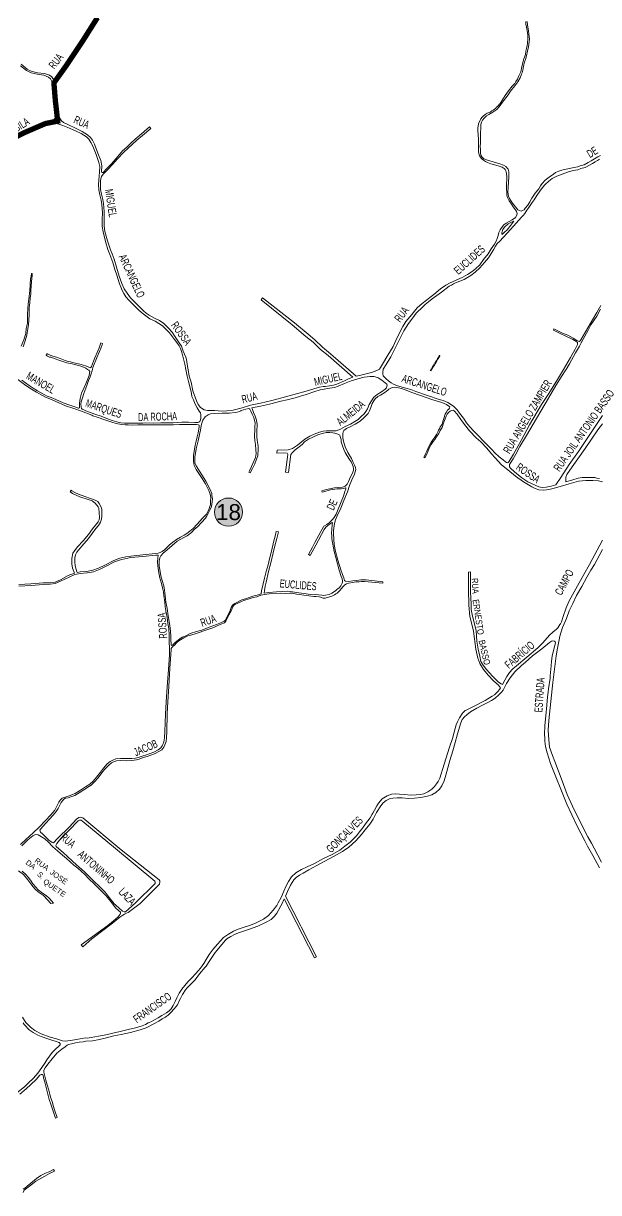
# Model space of a CAD drawing. Header units: millimetres. Extents: x 617885 to 663705, y 7172943 to 7234736.
# Drawn here: x 648715 to 649792, y 7192657 to 7194849 of the extents above; entities that cross this region are included whole.
import ezdxf
from ezdxf.enums import TextEntityAlignment as Align

# ---------------------------------------------------------------- set-up
doc = ezdxf.new("R2010")
doc.units = ezdxf.units.MM
doc.layers.add('BAIRROS', color=12, linetype='Continuous')
doc.layers.add('Equipamentos Públicos', color=171, linetype='Continuous')
doc.layers.add('TOP_VIAS 10.000', color=7, linetype='Continuous', lineweight=9)
doc.layers.add('VIAS', color=7, linetype='Continuous', lineweight=5)
doc.styles.add('1_5mm', font='romans.shx', dxfattribs={"height": 0.75})
doc.styles.add('LDUP', font='LDUP.SHX')
doc.styles.get("Standard").update_dxf_attribs({"font": 'arial.ttf'})

msp = doc.modelspace()

# ---------------------------------------------------------------- hatches: boundary and pattern name
at = {"layer": 'Equipamentos Públicos', "true_color": 0xffff99}
h = msp.add_hatch(color=51, dxfattribs=at)
edge = h.paths.add_edge_path()
edge.add_arc((649099, 7193932.4), 26.4, 0, 360)

# ---------------------------------------------------------------- linework, layer by layer
at = {"layer": 'BAIRROS', "lineweight": 40, "ltscale": 0.3, "const_width": 10}
msp.add_lwpolyline([(648853.3, 7194859.2), (648825.6, 7194815.2), (648794.8, 7194769.1), (648775.4, 7194742), (648771.9, 7194736.7), (648774.5, 7194704.3), (648778.9, 7194665.4), (648756, 7194660.8), (648715.3, 7194643.2), (648663.4, 7194616)], dxfattribs=at)
at = {"layer": 'Equipamentos Públicos', "color": 7, "lineweight": 5, "true_color": 0xffffff}
msp.add_circle((649099, 7193932.4), 26.4, dxfattribs=at)
at = {"layer": 'VIAS', "color": 253}
for points in [[(648854.7, 7194865.2), (648834.6, 7194833.6), (648828.8, 7194823.9), (648824, 7194816.7), (648811.7, 7194798.5), (648802.9, 7194784.6), (648793.3, 7194770.1), (648781.9, 7194754.2), (648775.5, 7194744.5), (648773.3, 7194742.5), (648770.8, 7194743.5), (648770, 7194745.4), (648767.8, 7194748.3), (648763.8, 7194751.7), (648754.4, 7194754.3), (648741, 7194755.9), (648731.2, 7194758.2), (648726, 7194760.1), (648721.8, 7194763), (648717.9, 7194766), (648710.7, 7194772)], [(649257.5, 7194250.8), (649271.5, 7194237.5), (649285.5, 7194225.9), (649332.2, 7194185.3), (649325.2, 7194182.7), (649316.3, 7194178.4), (649301.8, 7194172.3), (649295.5, 7194170.2), (649288.2, 7194168.9), (649279.9, 7194167.8), (649276.6, 7194167.8), (649269.6, 7194166.7), (649258.9, 7194163.4), (649244.8, 7194158.9), (649226.7, 7194154.2), (649198.7, 7194146.8), (649180.3, 7194141.9), (649158.7, 7194136.4), (649140.1, 7194132.6), (649124.3, 7194128.1), (649108, 7194123.7), (649095.6, 7194122.2), (649085.1, 7194121.8), (649079.5, 7194122.5), (649073, 7194123), (649067.1, 7194122.8), (649059.6, 7194122.7), (649053.4, 7194124.4), (649046.6, 7194128.3), (649042.3, 7194133.8), (649039.1, 7194140.9), (649032.1, 7194159.8), (649028.9, 7194175.7), (649025.5, 7194187.1), (649023.3, 7194200), (649023, 7194201.8), (649021, 7194214.2), (649020, 7194218.4), (649018.8, 7194222.8), (649016.3, 7194228.7), (649013.9, 7194234.1), (649010.7, 7194243.3), (649005.5, 7194251.7), (648999.3, 7194260.8), (648993.3, 7194269.7), (648986.6, 7194276.9), (648977.7, 7194285.7), (648969.8, 7194291.4), (648960.4, 7194295.9), (648950.5, 7194301.5), (648944.8, 7194305), (648940.4, 7194308.9), (648923.1, 7194326.5), (648915.5, 7194334.2), (648909.2, 7194342.5), (648903.7, 7194351), (648899.2, 7194361.1), (648894.2, 7194374.6), (648889.3, 7194391.5), (648884.5, 7194406.5), (648881, 7194416.3), (648878, 7194424.1), (648877.2, 7194425.9), (648872.1, 7194441.1), (648867.4, 7194458.7), (648866.1, 7194469.1), (648866.2, 7194482.2), (648866, 7194495.8), (648864.9, 7194510.7), (648863.3, 7194518.5), (648860.9, 7194528.4), (648858.9, 7194537), (648859, 7194547.6), (648859.4, 7194554.6), (648861, 7194561.4), (648863.9, 7194565.6), (648873, 7194574.9), (648881.8, 7194584.1), (648891.2, 7194594.4), (648902.9, 7194607.3), (648911.1, 7194614.8), (648918.3, 7194621.6), (648927.5, 7194629.4), (648937.9, 7194638.3), (648953.5, 7194651.4), (648951.1, 7194654.6), (648935.9, 7194641.2), (648923.9, 7194631.5), (648915.8, 7194624), (648908.4, 7194616.7), (648900.2, 7194609.4), (648888.1, 7194594.4), (648879.8, 7194585.3), (648871.1, 7194576.5), (648864.1, 7194568.8), (648861.8, 7194569.2), (648861.3, 7194571.1), (648861.6, 7194581.6), (648859.7, 7194591.3), (648854.2, 7194605.4), (648848, 7194622.1), (648843.9, 7194629.6), (648840.4, 7194634.6), (648834.6, 7194639.9), (648824.7, 7194646.1), (648812.5, 7194652.3), (648799.1, 7194658.4), (648789.7, 7194662.7), (648785.8, 7194665.8), (648782.2, 7194671.8), (648780.1, 7194677.4), (648778.4, 7194686.7), (648776.7, 7194705.2), (648775, 7194718.4), (648774.2, 7194725.8), (648773.9, 7194729.5), (648774.2, 7194733.4), (648776.8, 7194740.8), (648784.4, 7194752.2), (648796, 7194767.7), (648805.9, 7194782.4), (648814.7, 7194796.1), (648827.3, 7194814), (648832.8, 7194823.2), (648837.4, 7194830.9), (648857.7, 7194863)], [(649656.2, 7194852), (649656.4, 7194847.3), (649657.6, 7194841.7), (649659, 7194831.7), (649659.9, 7194825.6), (649659.7, 7194821.1), (649659.9, 7194817.6), (649659.4, 7194813.8), (649659.2, 7194810.7), (649658.8, 7194806.8), (649657.2, 7194801.3), (649656.2, 7194796.5), (649655.4, 7194790.5), (649652.4, 7194782), (649648.5, 7194767.7), (649646.6, 7194757.8), (649643.1, 7194750), (649640.4, 7194744.1), (649637.2, 7194739.4), (649635.3, 7194735.9), (649630.8, 7194731), (649623.9, 7194722.3), (649617.6, 7194713.2), (649611.2, 7194703.6), (649609.3, 7194700.3), (649607.5, 7194697.9), (649603.5, 7194693.5), (649601.4, 7194691.4), (649599.3, 7194689.1), (649597.7, 7194687.5), (649594.9, 7194686), (649592.6, 7194684.4), (649589.4, 7194682.4), (649583.6, 7194680.1), (649579.9, 7194677.7), (649576.3, 7194674.7), (649574.6, 7194672.7), (649571.9, 7194669.7), (649567.5, 7194660.5), (649566.6, 7194655.8), (649566, 7194652.5), (649566.3, 7194645.8), (649566.5, 7194641.2), (649566.7, 7194639.1), (649566.8, 7194636.7), (649567.2, 7194634.4), (649567.4, 7194630.7), (649567.3, 7194615.6), (649567.6, 7194607), (649569.5, 7194600.4), (649570.9, 7194597.9), (649572.2, 7194595.9), (649574.2, 7194594.3), (649577.1, 7194591.9), (649580.4, 7194589.6), (649584.4, 7194587.6), (649590.5, 7194585.3), (649597.1, 7194583.6), (649604.2, 7194581.5), (649612, 7194579), (649615.3, 7194576.7), (649617.5, 7194574.6), (649618.7, 7194572.3), (649619.5, 7194569.9), (649620, 7194567.5), (649620.5, 7194559.4), (649619.8, 7194544.8), (649619.6, 7194538.1), (649620.2, 7194530.6), (649620.8, 7194526.3), (649621.6, 7194522), (649624.8, 7194516.2), (649629.1, 7194509.9), (649632.5, 7194504.5), (649636.7, 7194498.9), (649638.7, 7194495.8), (649639.7, 7194492.3), (649639.5, 7194488.9), (649637, 7194484.9), (649630.2, 7194480.5), (649619.1, 7194474.2), (649614.9, 7194470.6), (649610.7, 7194465.1), (649608.3, 7194461.5), (649605.8, 7194456.5), (649604.5, 7194450.9), (649602.5, 7194445.5), (649600.5, 7194440.5), (649597.2, 7194434.7), (649591.4, 7194425.7), (649585.4, 7194416.7), (649577, 7194405.7), (649569.8, 7194396.2)], [(649658.9, 7194852.2), (649659.2, 7194846), (649659.9, 7194841.5), (649661.1, 7194834.3), (649661.8, 7194828.3), (649662.3, 7194824.5), (649662.7, 7194818.9), (649662.3, 7194813.7), (649661.2, 7194804.7), (649659.4, 7194796.2), (649657.4, 7194787.9), (649655.4, 7194780.8), (649653.7, 7194775.6), (649652.4, 7194770.7), (649651.8, 7194767.7), (649650.7, 7194760.9), (649649.5, 7194756.1), (649648.3, 7194753.1), (649645.3, 7194746.6), (649641, 7194738.8), (649635.3, 7194731.5), (649627.5, 7194721.4), (649622.8, 7194714.5), (649612.7, 7194700.8), (649606.3, 7194692.4), (649601.8, 7194686.9), (649594, 7194682.2), (649586.9, 7194677.5), (649582.7, 7194675.4), (649577.9, 7194671), (649574.8, 7194667.2), (649573, 7194663.1), (649571.9, 7194659), (649571.7, 7194655), (649571.5, 7194651.3), (649571, 7194644.3), (649571.2, 7194640.4), (649571.3, 7194631.8), (649571.2, 7194624), (649570.8, 7194618.3), (649570.9, 7194611.4), (649571.1, 7194606), (649572, 7194601.4), (649573.7, 7194598.1), (649577.3, 7194594.9), (649582.6, 7194592.8), (649607.3, 7194585), (649614.1, 7194583), (649618.7, 7194580.5), (649623.3, 7194575.4), (649624.3, 7194570.1), (649624.3, 7194565.7), (649624.2, 7194559.7), (649623.9, 7194551.4), (649623.2, 7194540.7), (649622.6, 7194533), (649623.2, 7194528.6), (649623.9, 7194524.8), (649625.7, 7194520.1), (649628.6, 7194515.5), (649633.2, 7194508.8), (649637.1, 7194504), (649641.2, 7194499.2), (649644.1, 7194497.5), (649647.2, 7194496.8), (649649.9, 7194497.6), (649652.7, 7194498.8), (649655, 7194501.9), (649659.9, 7194508), (649663.5, 7194513.9), (649667.6, 7194520.7), (649673.6, 7194530.1), (649680.6, 7194538.7), (649683.5, 7194544), (649686.5, 7194548.7), (649692.3, 7194554.9), (649700.1, 7194560.5), (649707.7, 7194565.8), (649711.6, 7194568.8), (649718.1, 7194571.3), (649723.8, 7194573.4), (649731.5, 7194575.4), (649737.9, 7194576.4), (649745.8, 7194578.3), (649753.7, 7194579.7), (649757.8, 7194581.4), (649765.1, 7194583.5), (649773, 7194587.6), (649778.4, 7194590.7), (649784.6, 7194594.5), (649791.2, 7194598.2), (649796.2, 7194601.1)], [(648709.2, 7194769.1), (648720.6, 7194760.1), (648729.5, 7194756), (648740.6, 7194753.2), (648753.2, 7194751.4), (648761.9, 7194747.8), (648765.6, 7194744.4), (648767.9, 7194739.7), (648770.7, 7194730.4), (648771.5, 7194718.4), (648772.8, 7194704.9), (648774.5, 7194686.4), (648776.1, 7194675.2), (648774.2, 7194670.7), (648771.1, 7194667.5), (648764.6, 7194665), (648739, 7194657.5), (648721.8, 7194649.5), (648712.1, 7194644.7)], [(648714.1, 7194641), (648723.5, 7194645.4), (648741.5, 7194653.1), (648766.6, 7194660.4), (648772.5, 7194661.2), (648776.6, 7194660.8), (648783, 7194658.9), (648788.3, 7194657), (648797.9, 7194653.2), (648812.3, 7194647.4), (648822.8, 7194642.2), (648832.7, 7194635.9), (648837.4, 7194631.3), (648841.1, 7194625.1), (648844.6, 7194618.6), (648850.8, 7194602.9), (648856.3, 7194588), (648857.7, 7194580.1), (648857.4, 7194569.6), (648856.3, 7194554.4), (648855.6, 7194546.8), (648856.2, 7194536.7), (648858, 7194527.2), (648860.2, 7194517.3), (648861.5, 7194509.2), (648862.7, 7194493.6), (648862.6, 7194481.1), (648862.5, 7194467.6), (648864.2, 7194457.7), (648868.4, 7194439.8), (648872.8, 7194424.7), (648876.7, 7194415), (648882.3, 7194400.4), (648886, 7194387.4), (648890, 7194376.5), (648895, 7194360.6), (648897.8, 7194353.1), (648899.4, 7194348.9), (648902.9, 7194342.2), (648906.8, 7194336.2), (648912.2, 7194329.7), (648924.5, 7194317.4), (648931.9, 7194310.6), (648939.4, 7194304), (648951.8, 7194295), (648961.6, 7194290.3), (648968.4, 7194286.1), (648975.1, 7194281.3), (648980.9, 7194276.2), (648984.3, 7194272.6), (648988.4, 7194268.5), (648992.5, 7194263.2), (648998, 7194256), (649002.5, 7194250.4), (649006.3, 7194244.2), (649008.8, 7194239), (649010.7, 7194233.5), (649012.9, 7194227.1), (649014.5, 7194219.7), (649017.3, 7194209.8), (649018.8, 7194200), (649018.8, 7194199.7), (649021.4, 7194187.4), (649023.8, 7194177.2), (649027.5, 7194162.7), (649029.6, 7194154.7), (649030.3, 7194149.4), (649033.4, 7194142.6), (649036.1, 7194136.1), (649040, 7194127.8), (649044.1, 7194121.7), (649046.4, 7194118.5), (649047.3, 7194114.8), (649047.3, 7194111.7), (649046.9, 7194107.6), (649046, 7194103.5), (649045, 7194102.2), (649043.6, 7194101.1), (649041.5, 7194100.5), (649036.2, 7194100.5), (649023.9, 7194100.7), (649011.8, 7194100.8), (648995.2, 7194099.9), (648985.7, 7194099.6), (648972, 7194099.5), (648958.8, 7194099.2), (648943.6, 7194099.5), (648938.2, 7194099.3), (648927.3, 7194099.2), (648919.7, 7194098.8), (648910.7, 7194098.8), (648904.4, 7194098.8), (648897.3, 7194100), (648889.9, 7194101.9), (648880.9, 7194104.4), (648874.3, 7194106.5), (648860.2, 7194112), (648850.4, 7194115.2), (648834.8, 7194121.1), (648824.9, 7194125.3), (648823.4, 7194126.4), (648823.1, 7194128.9), (648822.5, 7194135.2), (648822.9, 7194139.3), (648825.2, 7194146.8), (648828.1, 7194154.5), (648833.4, 7194169.4), (648836.9, 7194178.9), (648839.6, 7194185.7), (648841.1, 7194190), (648844, 7194200), (648845.1, 7194203.7), (648853.1, 7194223.2), (648857.1, 7194233.7), (648860.4, 7194240.8), (648862.4, 7194245.9), (648863.1, 7194248.3), (648860.1, 7194249.4), (648856.4, 7194240.4), (648852.7, 7194231.6), (648848.7, 7194221.6), (648846.3, 7194215.5), (648842.6, 7194205.6), (648840.8, 7194203.3), (648839.7, 7194203), (648837.6, 7194204), (648834.8, 7194205.2), (648831.3, 7194206.5), (648826.5, 7194207.8), (648823.1, 7194208.9), (648820.2, 7194209.9), (648812.2, 7194211.5), (648806.6, 7194213), (648802.7, 7194214.2), (648797, 7194215.6), (648792.9, 7194216.8), (648783.3, 7194220.2), (648776.7, 7194222.8), (648770, 7194224.8), (648764.9, 7194226.7), (648760.2, 7194228.6), (648758.7, 7194229.7), (648757.4, 7194226.3), (648758.3, 7194225.8), (648759.7, 7194224.9), (648763.8, 7194223.1), (648765.8, 7194222.7), (648774.1, 7194219.7), (648781.2, 7194216.9), (648796.1, 7194212.5), (648806.1, 7194210.1), (648818, 7194207.4), (648822.5, 7194206.1), (648827.4, 7194204), (648831.5, 7194201.9), (648835.1, 7194200), (648835.1, 7194200), (648837.6, 7194198.3), (648838.9, 7194195.8), (648838.4, 7194193), (648837.7, 7194188.7), (648833.1, 7194175.7), (648828.4, 7194165.8), (648823.7, 7194155.2), (648821, 7194145.1), (648819.8, 7194136.4), (648819.8, 7194132.8), (648820.1, 7194129.6), (648819.6, 7194128), (648818.8, 7194127.4), (648817.3, 7194127.5), (648812.9, 7194128.9), (648801.8, 7194132.7), (648789.4, 7194137.5), (648775.2, 7194143.2), (648766.5, 7194147), (648759.3, 7194149.9), (648752.3, 7194153.6), (648741.3, 7194159.6), (648732.9, 7194164.7), (648725.5, 7194169.9), (648718.4, 7194174.8), (648711.8, 7194179.4)], [(649794.1, 7194593.8), (649790.5, 7194591.8), (649786, 7194589.1), (649781.2, 7194585.7), (649775.3, 7194582.9), (649767.1, 7194578.5), (649759.4, 7194576.5), (649753.4, 7194574.2), (649744.8, 7194572.8), (649734.4, 7194569.7), (649724.3, 7194566), (649714.5, 7194562.3), (649705.5, 7194557.7), (649699.5, 7194552.5), (649692.3, 7194546.6), (649687.5, 7194540.7), (649682.3, 7194533.8), (649676.6, 7194525.9), (649671.8, 7194518), (649668.1, 7194513), (649662, 7194503.3), (649658.2, 7194498.6), (649654.2, 7194492.2), (649651.1, 7194488.3), (649648.2, 7194485.5), (649637.8, 7194474.3), (649621.9, 7194456.2), (649613.9, 7194446.9), (649607.1, 7194440.2), (649602.7, 7194435.9), (649599.5, 7194431.2), (649595.9, 7194425.5), (649592.6, 7194419.2), (649585.9, 7194409.3), (649578.8, 7194400.1), (649569.7, 7194390.2), (649561.1, 7194382), (649552.8, 7194375.7), (649540.3, 7194368.7), (649524.6, 7194362.3), (649520.5, 7194360.1), (649516.7, 7194358), (649512.6, 7194355.8), (649497.9, 7194344.7), (649480.8, 7194332), (649473.7, 7194326.8), (649467.5, 7194321.3), (649462.9, 7194317.4), (649450.6, 7194305.2), (649444.1, 7194296.8), (649436.2, 7194286.2), (649427.5, 7194272), (649418.5, 7194254.9), (649412.4, 7194242.1), (649408.3, 7194233.7), (649402.9, 7194223.7), (649394.2, 7194209.3), (649389, 7194200.3), (649389, 7194200), (649388.1, 7194195.5), (649387.9, 7194191.3), (649388.9, 7194187.7), (649394.5, 7194182.5), (649399.1, 7194178.6), (649403.8, 7194174.7), (649408.4, 7194172.1), (649415.6, 7194169.3), (649431.4, 7194164.8), (649440.9, 7194162), (649450.3, 7194158.7), (649493.8, 7194143.7), (649501.4, 7194141.3), (649509.9, 7194138), (649514.8, 7194134.7), (649520.9, 7194130.1), (649527.3, 7194123.9), (649532, 7194118), (649539.4, 7194108.3), (649544.8, 7194099.6), (649551.1, 7194092.3), (649558.4, 7194084.3), (649568, 7194074.5), (649576.9, 7194065.5), (649584.8, 7194057.1), (649592.2, 7194049.6), (649598, 7194043.4), (649606, 7194036.2), (649613.6, 7194030.4), (649618.1, 7194026.8), (649620.1, 7194025.3), (649621.4, 7194024.9), (649623, 7194025.3), (649624.2, 7194026.8), (649633.3, 7194041), (649647.4, 7194066.7), (649663.2, 7194095.8), (649685.7, 7194133.8), (649699, 7194154.8), (649715.5, 7194180.7), (649724.9, 7194196.7), (649726.8, 7194200), (649739.8, 7194222.3), (649748.7, 7194237.8), (649752.9, 7194246.5), (649753.2, 7194248.3), (649752.8, 7194250.2), (649751.6, 7194251.6), (649744.3, 7194256), (649730, 7194263.1), (649721.4, 7194266.7), (649715.3, 7194269.6), (649707.7, 7194273.5), (649708.5, 7194275.8), (649715.9, 7194272.1), (649725, 7194268), (649734.7, 7194263.8), (649744.5, 7194258.5), (649751.8, 7194254.1), (649754.9, 7194252.7), (649756.2, 7194252.5), (649757.7, 7194253.4), (649759.1, 7194255.4), (649781.2, 7194292.8), (649789.1, 7194306.4), (649796.7, 7194319.8)], [(648714, 7194242.1), (648718.2, 7194253.3), (648721.3, 7194264), (648721.8, 7194268.2), (648723, 7194276.1), (648724.3, 7194284), (648724.8, 7194292.2), (648725.3, 7194302.6), (648725.6, 7194316.2), (648726.9, 7194324.8), (648727.5, 7194333.4), (648728.5, 7194341.8), (648728.9, 7194347.9), (648729.4, 7194355.9), (648730, 7194364.1), (648730.6, 7194370.9), (648730.9, 7194374.8), (648731.4, 7194379.5), (648729.8, 7194379.7), (648729.1, 7194374.4), (648728.3, 7194369.1), (648727.8, 7194366.9), (648727.7, 7194361.7), (648727.7, 7194358.2), (648726.9, 7194347.6), (648725, 7194331.7), (648723.9, 7194322.8), (648722.8, 7194313.8), (648722.6, 7194302.9), (648722.2, 7194296.6), (648722.1, 7194289.1), (648722.2, 7194286.6), (648720.2, 7194276.7), (648719.4, 7194267.4), (648715.4, 7194255.5), (648710.6, 7194243.4)], [(649569.8, 7194396.2), (649562.1, 7194388.7), (649555.6, 7194383.2), (649546.9, 7194377.8), (649538.2, 7194372.8), (649524.2, 7194366.8), (649514.6, 7194362.4), (649506.1, 7194357.6), (649496.4, 7194350.7), (649483.6, 7194340.4), (649476, 7194334.5), (649469.7, 7194329.6), (649461.6, 7194323.5), (649452.4, 7194315), (649442.4, 7194303.1), (649431.4, 7194289.5), (649425.9, 7194280.1), (649415.2, 7194259.6), (649407.5, 7194243), (649397.8, 7194226.8), (649387.3, 7194209.4), (649383.6, 7194203.3), (649381.7, 7194200.5), (649380.9, 7194200), (649376.8, 7194197.6), (649367.2, 7194193.8), (649359.7, 7194192.1), (649347.2, 7194189.3), (649338.4, 7194187.1), (649290.4, 7194228.9), (649275.2, 7194241.8), (649260.8, 7194255.5), (649248.2, 7194265.7), (649222.9, 7194287.3), (649162.8, 7194334.3), (649159.9, 7194330.4), (649218.5, 7194283.4), (649244.2, 7194261.6), (649257.5, 7194250.8), (649271.5, 7194237.5)], [(649796, 7194312.5), (649788.9, 7194299.9), (649783.4, 7194291.5), (649778, 7194283.2), (649772.7, 7194273.4), (649760.2, 7194251.2), (649757.2, 7194244.8), (649756.6, 7194243.4), (649749.2, 7194230.7), (649737.9, 7194210.6), (649731.4, 7194200), (649729.5, 7194196.9), (649724.4, 7194188.6), (649712.5, 7194169.5), (649698.7, 7194146), (649684.3, 7194121.5), (649669.8, 7194097.2), (649657.3, 7194076.2), (649645.1, 7194055.2), (649637.1, 7194040.7), (649632.2, 7194032.1), (649625.6, 7194021.8), (649625.3, 7194019.5), (649625.8, 7194017.1), (649627.2, 7194014.8), (649634.7, 7194007.8), (649648.9, 7193996.7), (649659.7, 7193989.4), (649673.3, 7193982.8), (649680.7, 7193980), (649686.9, 7193978.7), (649693.9, 7193978.9), (649703.4, 7193981.2), (649712.1, 7193983.7), (649721.7, 7193997.1), (649737.5, 7194021.4), (649754.8, 7194046), (649778.3, 7194081.9), (649800, 7194113.6)], [(649759.9, 7194250.6), (649760.2, 7194251.2)], [(648704, 7194180.9), (648716.9, 7194171.5), (648726.8, 7194165), (648739.1, 7194157), (648756, 7194148), (648767.1, 7194143.2), (648774.5, 7194140.3), (648793.8, 7194131.8), (648809.3, 7194126.8), (648823.4, 7194121.9), (648843.1, 7194113.9), (648844.9, 7194113.1), (648853.2, 7194110.2), (648856.4, 7194109.2), (648865.5, 7194105.9), (648880.7, 7194101), (648888.6, 7194098.5), (648898.8, 7194096.3), (648905.2, 7194095.7), (648911.2, 7194095.7), (648919.7, 7194095.4), (648929.4, 7194095.9), (648936, 7194096), (648949.3, 7194096.1), (648973.3, 7194095.8), (648986.6, 7194095.8), (648996.2, 7194096), (649007.1, 7194096.3), (649024, 7194096.8), (649031.7, 7194096.7), (649038.9, 7194096.3), (649043.1, 7194095.9), (649044.1, 7194095.3), (649044.3, 7194094.7), (649044.1, 7194093.5), (649043.5, 7194087.6), (649042.1, 7194081.1), (649040.6, 7194073.6), (649038.3, 7194065.6), (649036.8, 7194057.7), (649035.5, 7194049.7), (649033.3, 7194038.8), (649033.2, 7194033.2), (649033.2, 7194027.5), (649034.7, 7194019.5), (649038.3, 7194012.5), (649049.4, 7193995.1), (649055.9, 7193985.5), (649062.2, 7193973.1), (649064.8, 7193965.9), (649065.6, 7193960), (649065.5, 7193952.9), (649065, 7193946.9), (649063.6, 7193940.8), (649061.7, 7193935.6), (649057.8, 7193928.8), (649054.9, 7193925.2), (649051.7, 7193922), (649049.8, 7193920.2), (649045.4, 7193915.2), (649040.1, 7193909.7), (649032.5, 7193901.9), (649026.5, 7193896.9), (649020.9, 7193892.3), (649016.2, 7193889.4), (649009.2, 7193885.3), (649001.8, 7193881.2), (648994.6, 7193875.8), (648988.1, 7193870.6), (648984, 7193866.5), (648979.2, 7193861.5), (648974.9, 7193858.4), (648971.1, 7193856.7), (648967.3, 7193855.6), (648961.9, 7193854.7), (648938.5, 7193852.3), (648916.3, 7193849.6), (648906.7, 7193848.5), (648895.7, 7193845.9), (648884.4, 7193841.8), (648867.5, 7193833), (648855.6, 7193827.2), (648844.6, 7193823.6), (648833.1, 7193821.3), (648820.9, 7193820.5), (648815.5, 7193819.3), (648814.9, 7193820.4), (648813.6, 7193824.9), (648811.8, 7193831.8), (648811.2, 7193839.3), (648811, 7193846.4), (648812.6, 7193852.2), (648815.1, 7193857.5), (648824, 7193868.5), (648836.7, 7193883.1), (648850.2, 7193901.6), (648855.3, 7193907.5), (648859.1, 7193913.8), (648861.2, 7193919.1), (648861.6, 7193925), (648861.8, 7193930.4), (648861.4, 7193937.9), (648860.3, 7193941.8), (648856.6, 7193948.6), (648853.9, 7193952.1), (648849.1, 7193954.5), (648840.6, 7193957.7), (648829.6, 7193961.4), (648818.1, 7193966), (648811, 7193969.1), (648805.6, 7193972.3), (648804, 7193973.6), (648802.3, 7193970.1), (648807, 7193967.2), (648820.2, 7193961.1), (648836, 7193956), (648843.7, 7193953.6), (648849.2, 7193949.1), (648854.9, 7193942.2), (648856.1, 7193939.6), (648856.9, 7193930.7), (648857.1, 7193922.5), (648856.7, 7193918.1), (648854.7, 7193914.2), (648850, 7193907.8), (648844.4, 7193900.9), (648836.5, 7193890.4), (648827, 7193878.6), (648816.2, 7193867), (648807.5, 7193855.5), (648805.3, 7193845.3), (648805.5, 7193835.4), (648806.7, 7193827.3), (648810.3, 7193818.2), (648798.8, 7193813.6), (648784, 7193805.6), (648774.2, 7193801.3), (648764.8, 7193799.8), (648751.8, 7193799.6), (648728.7, 7193798.2), (648706.3, 7193796.7)], [(648711.6, 7193306.6), (648723.1, 7193317.8), (648732.1, 7193325.6), (648737.1, 7193327.8), (648742.3, 7193327.1), (648748.9, 7193323.8), (648754.6, 7193319.6), (648760.9, 7193314.5), (648770.1, 7193304.7), (648778.7, 7193297.4), (648788.2, 7193289.4), (648795.3, 7193283.1), (648802.5, 7193276.9), (648809.1, 7193270.6), (648816.8, 7193265), (648822.8, 7193259.1), (648829.8, 7193252.8), (648837.6, 7193244.6), (648847.1, 7193235.6), (648855.7, 7193227.5), (648860.2, 7193222.6), (648862, 7193220.8), (648867.3, 7193215.6), (648870.1, 7193212.9), (648880.2, 7193200), (648880.3, 7193199.9), (648887.4, 7193190.8), (648893, 7193185.4), (648896.4, 7193182.1), (648896.6, 7193180.8), (648896, 7193178.7), (648892.2, 7193173.7), (648883.4, 7193166.4), (648872.8, 7193157.5), (648823.1, 7193121.1), (648826.2, 7193117.3), (648843.1, 7193132.3), (648881.6, 7193161.9), (648895.5, 7193173), (648899.3, 7193175.6), (648901.2, 7193176.5), (648904.4, 7193178.5), (648908.1, 7193180.4), (648911.3, 7193181.7), (648933.3, 7193198.7), (648969.5, 7193234.7), (648970.1, 7193238.7), (648970.1, 7193241.1), (648969.2, 7193243.3), (648898, 7193299), (648825.9, 7193359.4), (648822.1, 7193360.4), (648818.7, 7193359.6), (648814.5, 7193356.7), (648800.9, 7193342.3), (648778.5, 7193320.2), (648771.1, 7193312.5), (648768.3, 7193312.7), (648762.6, 7193317.6), (648755.9, 7193323.7), (648750.3, 7193329.1), (648746.7, 7193332.6), (648745.9, 7193334.5), (648745.8, 7193336.1), (648746.5, 7193338.1), (648756.2, 7193348.9), (648764.2, 7193357.3), (648774.5, 7193368.4), (648776.1, 7193371.2), (648779.6, 7193376.7), (648782.7, 7193383), (648785.7, 7193388.2), (648787.7, 7193391.1), (648790.3, 7193394.2), (648793.3, 7193395.9), (648798.3, 7193397), (648803.8, 7193398.5), (648811.1, 7193401.3), (648819.5, 7193406.2), (648830, 7193413.2), (648838.5, 7193418.5), (648841.7, 7193420.4), (648848.2, 7193426.8), (648854.9, 7193434.2), (648861.9, 7193443.4), (648866.8, 7193450), (648874.1, 7193457.6), (648879.5, 7193462.3), (648883.5, 7193464.4), (648889.1, 7193466.2), (648896.7, 7193466.8), (648907.4, 7193466.3), (648918, 7193466.7), (648926.4, 7193468), (648931.8, 7193469.5), (648939, 7193472.1), (648946.8, 7193474), (648960.4, 7193479.2), (648968.5, 7193483.6), (648974, 7193486.7), (648977.9, 7193491.9), (648980, 7193496.3), (648982.1, 7193502.1), (648982.7, 7193509.8), (648983.3, 7193520.7), (648984, 7193555.1), (648985.2, 7193576.8), (648987.2, 7193605.6), (648989.2, 7193639.6), (648991.2, 7193665.6), (648991.5, 7193675.1), (648991.6, 7193675.2), (648991.6, 7193676.6), (648993, 7193678.5), (648995.6, 7193681.1), (648997.8, 7193683.1), (649001.7, 7193687.2), (649006, 7193690.9), (649015.2, 7193696.4), (649016.5, 7193697.3), (649022.9, 7193700.2), (649027.9, 7193701.7), (649034.9, 7193703.7), (649062.2, 7193713.1), (649069.4, 7193715.7), (649084.8, 7193722.2), (649091.5, 7193725.1), (649094.3, 7193728.1), (649095.8, 7193731.8), (649099.9, 7193739.6), (649104.2, 7193747.5), (649107.5, 7193756.3), (649108.9, 7193757.9), (649111.9, 7193759.5), (649115.5, 7193761), (649124.8, 7193765.7), (649127.6, 7193766.7), (649139.8, 7193770.7), (649145.2, 7193772.1), (649152, 7193773.6), (649159.8, 7193776.7), (649167, 7193778.1), (649175.1, 7193778.9), (649196, 7193780.1), (649206.6, 7193780), (649213.7, 7193780.2), (649218.8, 7193780.2), (649226.2, 7193778.8), (649232.3, 7193777.9), (649240.3, 7193776.7), (649249.8, 7193775.2), (649259.2, 7193774.3), (649263.4, 7193774.1), (649268.7, 7193773.4), (649271.5, 7193772.6), (649276.4, 7193771.2), (649278.5, 7193771), (649280.4, 7193770.8), (649286.5, 7193772.7), (649292.4, 7193775), (649297.7, 7193777.5), (649300.4, 7193779.1), (649302.6, 7193780.6), (649305.1, 7193782.6), (649307.5, 7193785.6), (649310.9, 7193789), (649313.4, 7193792.4), (649316.7, 7193796), (649320.1, 7193797.7), (649324.6, 7193798.9), (649331.2, 7193800.4), (649337.8, 7193801.7), (649343.9, 7193801.8), (649348, 7193802.1), (649353.9, 7193802.4), (649388, 7193799), (649388, 7193801.9), (649357.1, 7193805.2), (649354.1, 7193805.4), (649346.8, 7193805.1), (649338.7, 7193804.1), (649331.8, 7193803.3), (649324.1, 7193802.2), (649318.3, 7193802.7), (649316.6, 7193804.3), (649315.3, 7193809.1), (649312.3, 7193815.4), (649309.5, 7193824.2), (649304, 7193842), (649299.4, 7193858.5), (649297.2, 7193871.5), (649296.2, 7193881), (649295.9, 7193893.2), (649296, 7193898), (649296.5, 7193902.5), (649297.6, 7193910.7), (649299.3, 7193917.7), (649302.9, 7193925.4), (649309.4, 7193940), (649315.3, 7193954), (649321.7, 7193970.3), (649325.7, 7193982.5), (649330.2, 7193992.8), (649335.1, 7194003.7), (649337.3, 7194012.2), (649337.2, 7194016.3), (649335.2, 7194020.3), (649332.8, 7194025.2), (649329.3, 7194033.1), (649322.7, 7194044.4), (649317.6, 7194054.8), (649314.3, 7194065.6), (649313.2, 7194071.3), (649313.4, 7194078.8), (649313.7, 7194082.7), (649315.2, 7194085.1), (649319.9, 7194089), (649326.8, 7194092.3), (649336.3, 7194097.1), (649345.7, 7194103), (649353.1, 7194109.8), (649360.5, 7194117.4), (649363, 7194122.1), (649365.8, 7194128.7), (649368.2, 7194135.9), (649371, 7194141.2), (649373.5, 7194144.7), (649378.5, 7194149), (649383.6, 7194151.5), (649391.9, 7194156.7), (649395.3, 7194158.8), (649397.4, 7194160.8), (649399.5, 7194163.1), (649405.7, 7194166), (649410, 7194166.5), (649417.3, 7194165.5), (649423.4, 7194164.4), (649430.1, 7194161.9), (649444.2, 7194156), (649481.7, 7194142.7), (649498.9, 7194137.6), (649507.2, 7194134), (649511.9, 7194130.8), (649513.5, 7194129.6), (649513.1, 7194127.4), (649511.9, 7194125.3), (649509.1, 7194123.2), (649506.6, 7194119.3), (649504.8, 7194115.7), (649502.3, 7194107.9), (649500.8, 7194102.1), (649499.2, 7194097.4), (649497, 7194093.5), (649495.7, 7194092.3), (649494.7, 7194089.7), (649492.6, 7194086.1), (649491.9, 7194083.9), (649488.8, 7194077.6), (649485.3, 7194072.7), (649482.1, 7194067.9), (649477.8, 7194062.5), (649475.6, 7194058), (649472.6, 7194050.8), (649469.8, 7194045.4), (649468, 7194041.4), (649467.2, 7194039.6), (649464.7, 7194035.5), (649467.1, 7194033.9), (649470.2, 7194040), (649472.9, 7194047.4), (649475.7, 7194053.4), (649478.8, 7194059.3), (649482.3, 7194064.5), (649485.7, 7194068.7), (649488.9, 7194073.6), (649492.9, 7194079.6), (649495.7, 7194085.1), (649499.1, 7194090.8), (649502.7, 7194101.1), (649505, 7194107.5), (649506.6, 7194112.1), (649508.9, 7194115.8), (649511.5, 7194118.8), (649514.2, 7194121.4), (649517, 7194122.9), (649520.2, 7194123.6), (649521.8, 7194122), (649527.2, 7194116.2), (649534.6, 7194106.1), (649540.9, 7194096.7), (649550.8, 7194084.7), (649563.3, 7194071.5), (649571.5, 7194064.2), (649583.3, 7194052), (649592, 7194041.8), (649598.6, 7194033.9), (649610.6, 7194021.1), (649622.4, 7194011.6), (649636.8, 7194000), (649651.5, 7193989.3), (649657.8, 7193985.2), (649667.6, 7193979.8), (649673.7, 7193976.8), (649680.4, 7193974.3), (649688.6, 7193973.6), (649694.8, 7193974.2), (649704.8, 7193976.2), (649720.3, 7193980.5), (649737.3, 7193985.1), (649754.7, 7193990.2), (649768.6, 7193991.5), (649781.8, 7193991.6), (649792, 7193990.9), (649800, 7193989.3)], [(649800, 7194098), (649790.9, 7194086.6), (649767.1, 7194051.5), (649743, 7194017), (649733.1, 7194003), (649731, 7193997.7), (649731, 7193991.5), (649731.2, 7193989.1), (649732.8, 7193989.5), (649742.2, 7193992.3), (649754.1, 7193996.2), (649761.9, 7193997.2), (649770, 7193997.3), (649779.2, 7193997.3), (649783.1, 7193997.2), (649785.4, 7193997), (649789.1, 7193996.2), (649794.4, 7193995.3)], [(649049.8, 7193920.2), (649048, 7193918.1)], [(649800, 7193879.5), (649775.6, 7193834.1), (649765, 7193815.5), (649749.8, 7193788.3), (649737.5, 7193765.8), (649731.8, 7193753), (649726.2, 7193736.8), (649722.7, 7193726.9), (649721.1, 7193722.8), (649720, 7193721.5), (649716.1, 7193715.3), (649713.4, 7193713), (649706.5, 7193707.5), (649700.3, 7193701.6), (649688.2, 7193687.1), (649678.5, 7193677.7), (649657.7, 7193660.3), (649638.7, 7193644.2), (649631.9, 7193638.6), (649625.7, 7193631.8), (649620.2, 7193624.4), (649616.6, 7193617.6), (649612.7, 7193609.5), (649610.1, 7193610.2), (649604.6, 7193613.6), (649593.9, 7193624.9), (649582.1, 7193637.6), (649576.1, 7193645.6), (649572.1, 7193652.6), (649569.9, 7193662.3), (649566.7, 7193675.7), (649564.5, 7193690.3), (649562.8, 7193710), (649555.3, 7193740.6), (649553.9, 7193750.1), (649553.5, 7193760.4), (649552.3, 7193782.1), (649552.2, 7193802.3), (649552.2, 7193820.5), (649548.4, 7193819.7), (649548.8, 7193787.2), (649549.4, 7193758.2), (649551.2, 7193736.7), (649555, 7193722.4), (649558, 7193708.9), (649562.2, 7193675.4), (649566.2, 7193658.5), (649569.9, 7193648.3), (649576.9, 7193637.4), (649585.5, 7193626.4), (649595.5, 7193616), (649604.6, 7193608.1), (649608.7, 7193603), (649606.5, 7193599.6), (649603.9, 7193596), (649597.5, 7193589.9), (649592.8, 7193587.2), (649579.9, 7193579.5), (649559, 7193568.7), (649544, 7193561.1), (649542.5, 7193560.3), (649537.2, 7193555.3), (649532, 7193546.8), (649528.1, 7193539.4), (649525.6, 7193533.4), (649523.6, 7193526.8), (649519.8, 7193512.9), (649519.2, 7193510.1), (649513, 7193491.9), (649503.4, 7193459.9), (649494.8, 7193433.7), (649491.8, 7193427.4), (649488.5, 7193422.7), (649485.1, 7193418.1), (649479.8, 7193412.9), (649472.6, 7193407.9), (649464.9, 7193404.3), (649458.3, 7193402.7), (649450.5, 7193402.3), (649440.4, 7193401.9), (649428.6, 7193402.9), (649419.7, 7193403.7), (649411.6, 7193404.1), (649404.2, 7193403.5), (649396, 7193400.6), (649387.2, 7193394.8), (649379.8, 7193386.7), (649377, 7193381.8), (649372.3, 7193373.7), (649369.3, 7193368.1), (649368, 7193366.3), (649364.2, 7193359.3), (649360.1, 7193353.4), (649355.8, 7193347.7), (649350.2, 7193340.1), (649344.2, 7193333.2), (649338.7, 7193325.6), (649332.5, 7193319), (649326.9, 7193313.7), (649317, 7193306), (649307.5, 7193298.8), (649293, 7193290.7), (649275.9, 7193282.2), (649259.9, 7193273.7), (649246.7, 7193267.4), (649235.8, 7193262.6), (649225.3, 7193255.9), (649216.9, 7193248.8), (649211.3, 7193239.6), (649207, 7193231.8), (649202.7, 7193221.6), (649197.9, 7193209.9), (649192.2, 7193200), (649189.3, 7193195), (649183, 7193185.9), (649173.8, 7193176.4), (649164.7, 7193169), (649149.9, 7193161.6), (649138.4, 7193157.4), (649128.5, 7193154.3), (649117.1, 7193150.3), (649108.6, 7193146.6), (649098.7, 7193141), (649089.9, 7193135), (649078.2, 7193122.6), (649070.5, 7193113), (649063, 7193103.2), (649057.3, 7193093.4), (649052.8, 7193086.1), (649046.5, 7193077.3), (649037.8, 7193067.6), (649029.6, 7193058.5), (649023.3, 7193052.3), (649022.8, 7193051.6), (649011.5, 7193037.9), (649006.7, 7193030.8), (649002.3, 7193022), (648999.3, 7193015.2), (648995.2, 7193007.5), (648991.5, 7193001.2), (648987.6, 7192997.3), (648982.6, 7192993.7), (648974.3, 7192988.5), (648967.1, 7192984.2), (648953.5, 7192976.9), (648950.5, 7192975.6), (648948.7, 7192974.8), (648943.4, 7192972), (648937, 7192969.4), (648924.9, 7192965.5), (648911.3, 7192962.4), (648895.8, 7192958.7), (648882.3, 7192955.4), (648874.7, 7192953.5), (648865.8, 7192951.5), (648855.6, 7192949.9), (648841.7, 7192947.2), (648834.4, 7192946.5), (648830.5, 7192946.6), (648824.7, 7192945.3), (648806.5, 7192942.5), (648793.9, 7192940.6), (648787.9, 7192941.5), (648776.5, 7192944.8), (648764.7, 7192947.8), (648748, 7192954.3), (648736.2, 7192960.4), (648727.9, 7192967), (648719.2, 7192975.8), (648716.9, 7192979.2), (648713.1, 7192985.6)], [(648706.1, 7193793.5), (648729.5, 7193795), (648751.9, 7193796.7), (648764.6, 7193797.1), (648774.5, 7193798.6), (648784.2, 7193802.9), (648800.3, 7193810.4), (648811.3, 7193815.2), (648821, 7193817.3), (648833.9, 7193818.3), (648846.3, 7193820.7), (648858.3, 7193825.2), (648868.5, 7193830.3), (648885.7, 7193839.1), (648896.5, 7193843.2), (648907.3, 7193845.5), (648916.3, 7193847.4), (648938.8, 7193849.1), (648962.8, 7193851.5), (648967.3, 7193851.5), (648966.4, 7193846.6), (648965.9, 7193838.7), (648966.6, 7193831.5), (648968.4, 7193818.8), (648969.5, 7193812.1), (648969.7, 7193810.8), (648969.7, 7193810.8), (648973.4, 7193798.8), (648975.4, 7193790.5), (648976.9, 7193782.6), (648977.7, 7193775.9), (648979.5, 7193763.6), (648980.6, 7193754.8), (648982.3, 7193743.8), (648984, 7193734.5), (648985.4, 7193723.7), (648986.9, 7193714.4), (648987.8, 7193701.7), (648988.4, 7193664.8), (648986.5, 7193637.6), (648984, 7193604.8), (648981.9, 7193576.8), (648980.8, 7193553.3), (648979.8, 7193520.9), (648979, 7193509.5), (648977.9, 7193502), (648976.1, 7193497), (648974.6, 7193494.1), (648972, 7193490.4), (648967.2, 7193486.8), (648958.9, 7193482.4), (648945.3, 7193477.2), (648937.5, 7193474.8), (648929.8, 7193472.2), (648924.9, 7193470.9), (648917.7, 7193470.7), (648907.6, 7193470.5), (648896.4, 7193470.5), (648888.1, 7193469.7), (648882.2, 7193467.6), (648877, 7193465), (648871.4, 7193460.3), (648864.6, 7193452.5), (648859, 7193444.6), (648851.7, 7193435.4), (648845.5, 7193428), (648839.3, 7193422.3), (648830.8, 7193417.1), (648821.7, 7193410.8), (648811.5, 7193404.6), (648800.2, 7193400.5), (648790.9, 7193397.3), (648787.5, 7193396), (648783.7, 7193392.6), (648781.2, 7193388.5), (648773.6, 7193373.8), (648766, 7193365), (648755.9, 7193354.5), (648744.2, 7193341.9), (648732.8, 7193330.9), (648719.4, 7193318.8), (648709.2, 7193309.2)], [(649800, 7193862.5), (649784.9, 7193834.1), (649778.1, 7193823.4), (649770.3, 7193810.3), (649761, 7193792.6), (649751.3, 7193776.3), (649744, 7193761), (649737.6, 7193747.5), (649732, 7193732.9), (649724.9, 7193716.1), (649720, 7193699.8), (649718.4, 7193692.7), (649715.4, 7193677.4), (649712.9, 7193663.1), (649707, 7193612.9), (649699.1, 7193542), (649698.1, 7193523.8), (649699.3, 7193505.3), (649700.7, 7193491.5), (649705.8, 7193475.9), (649710.2, 7193465), (649724.1, 7193428.7), (649733.8, 7193402.7), (649743.6, 7193381.2), (649758.3, 7193350.6), (649772.4, 7193323.9), (649779.1, 7193311.7), (649784.1, 7193302.3), (649797.7, 7193276.4)], [(648969.5, 7193812.1), (648969.7, 7193810.8)], [(649794.3, 7193265.8), (649781.6, 7193288.4), (649771.9, 7193306.1), (649766.8, 7193316.1), (649751.8, 7193345.1), (649732.7, 7193385), (649702.3, 7193461.4), (649696, 7193480.9), (649692.8, 7193492.7), (649691.7, 7193502.7), (649691.6, 7193508.6), (649691.6, 7193509), (649691.3, 7193514.9), (649691.6, 7193532.4), (649693.4, 7193550.7), (649695.3, 7193570.4), (649696.5, 7193585.8), (649697.7, 7193594.6), (649698.5, 7193601), (649701.4, 7193621.3), (649701.8, 7193625.2), (649703.5, 7193643.9), (649704.1, 7193653), (649705.3, 7193662.3), (649709.9, 7193680.4), (649711.7, 7193687.4), (649711.2, 7193689.4), (649709.9, 7193690.5), (649706.9, 7193691.3), (649704.4, 7193690.4), (649700.2, 7193688.1), (649685.8, 7193676.1), (649668.9, 7193663.1), (649655.3, 7193651), (649648.2, 7193644.7), (649635.7, 7193633.2), (649627, 7193621.6), (649619.8, 7193610.8), (649616.3, 7193603.4), (649613.5, 7193598.5), (649610.5, 7193594.8), (649605.7, 7193589.7), (649598.7, 7193583.6), (649591.6, 7193578.9), (649583.6, 7193575.1), (649574.8, 7193570.2), (649564.4, 7193564.6), (649552.6, 7193557.8), (649545.6, 7193552.6), (649541.3, 7193548.8), (649536.9, 7193543.7), (649534.1, 7193537.2), (649528.2, 7193516.5), (649523.9, 7193500.7), (649519.3, 7193484.7), (649514, 7193466.8), (649506.4, 7193439.5), (649503, 7193428.8), (649498.8, 7193419.5), (649494.1, 7193412.8), (649487.6, 7193406.9), (649479.8, 7193402.6), (649471.6, 7193399.9), (649459.6, 7193397.3), (649447.3, 7193395.8), (649436.4, 7193395.7), (649424.6, 7193396.5), (649415.3, 7193396.6), (649406.9, 7193396.1), (649401.9, 7193395.2), (649394.2, 7193391.9), (649388.6, 7193387.3), (649384.2, 7193381.5), (649376.2, 7193369.2), (649370.1, 7193357), (649363.8, 7193347.2), (649355.2, 7193336.8), (649347.9, 7193327.8), (649343.4, 7193322.3), (649337.3, 7193315.9), (649324.5, 7193304.4), (649312.9, 7193296.4)], [(649691.6, 7193508.6), (649691.6, 7193508.5)], [(648924.9, 7193199.8), (648906.1, 7193183), (648903.3, 7193182.9), (648900.1, 7193184.4), (648893.3, 7193190.7), (648883.8, 7193199.4), (648883.3, 7193200), (648877.9, 7193207), (648871.8, 7193214.7), (648867.7, 7193219.6), (648861.5, 7193226.3), (648856.4, 7193231.4), (648847.4, 7193239.8), (648837.2, 7193250.1), (648829.2, 7193258.1), (648819.2, 7193266.7), (648813.3, 7193271.6), (648806.8, 7193277.9), (648797.2, 7193286.7), (648789, 7193294.2), (648777, 7193304.6), (648776, 7193305.5), (648775.7, 7193307.5), (648777.1, 7193311.4), (648782.2, 7193317.4), (648817.5, 7193353.4), (648819.9, 7193355), (648823.1, 7193354.8), (648825.9, 7193352.5), (648887.2, 7193301.8), (648961.1, 7193240.7), (648961.5, 7193239.4), (648961.6, 7193237.8), (648961.3, 7193235.9), (648924.9, 7193199.8)], [(649312.9, 7193296.4), (649296, 7193286.7), (649263, 7193269.4), (649249.5, 7193262), (649238.6, 7193255.8), (649231.9, 7193252), (649225.8, 7193247.1), (649221.7, 7193242.8), (649215.3, 7193233.3), (649209.3, 7193221), (649205.7, 7193212.6), (649205.7, 7193212.5), (649263.9, 7193098.8), (649259.9, 7193096.7), (649203.3, 7193207.2), (649202.1, 7193204.6), (649200, 7193200), (649197.2, 7193194), (649189.6, 7193180.3), (649185, 7193174.8), (649181.7, 7193171.2), (649179.2, 7193168.8), (649169.8, 7193163.4), (649153.9, 7193156.2), (649136.4, 7193150.1), (649118, 7193143.9), (649110.3, 7193140.5), (649103.1, 7193136.9), (649095.8, 7193132.2), (649093.6, 7193130.1), (649089.8, 7193125.8), (649087, 7193122.3), (649074.2, 7193106.7), (649063.9, 7193091.5), (649057.2, 7193081.2), (649057.1, 7193081.1), (649055.2, 7193079), (649044.8, 7193066.5), (649036.5, 7193055.6), (649027.4, 7193046.3), (649021.3, 7193040.8), (649018.4, 7193037), (649012.6, 7193027.8), (649009, 7193020.3), (649006.6, 7193016.1), (649003.2, 7193008.8), (648997, 7193001.4), (648991.1, 7192994), (648987.8, 7192991), (648985.7, 7192989.2), (648982.4, 7192986.5), (648981.2, 7192985.8), (648979.8, 7192985), (648975, 7192982.2), (648968.6, 7192978.3), (648959.1, 7192973), (648944.6, 7192965.7), (648933.2, 7192961.5), (648915.2, 7192956.5), (648898.1, 7192953.1), (648884.1, 7192950.8), (648870.4, 7192946.9), (648857.6, 7192944), (648844.1, 7192941.5), (648831.7, 7192940.5), (648826.9, 7192939.3), (648819.5, 7192938.5), (648812.2, 7192937.2), (648804.8, 7192935.8), (648799.5, 7192934.4), (648796.9, 7192933.1), (648793.2, 7192929.9), (648786.7, 7192925.6), (648777.6, 7192917.9), (648768.3, 7192907.5), (648760.4, 7192897.4), (648755.7, 7192890.3), (648752.8, 7192886.5), (648752.8, 7192882.5), (648755, 7192875.2), (648756.7, 7192867.4), (648759.4, 7192859), (648762.3, 7192848.8), (648764.3, 7192841), (648765.5, 7192835.6), (648768.5, 7192827.5), (648771.3, 7192817.9), (648772.6, 7192813.4), (648773.8, 7192810), (648778, 7192797.7), (648775, 7192796.2), (648767.7, 7192817), (648765.9, 7192822.2), (648763.3, 7192831.5), (648754.8, 7192863.6), (648752.4, 7192872), (648751.6, 7192876.7), (648749.6, 7192877.9), (648747.7, 7192878), (648745.7, 7192876.8), (648738.4, 7192868.5), (648728.8, 7192859.1), (648719.6, 7192851.5), (648708.3, 7192841.2)], [(648705.7, 7193260.1), (648715.1, 7193252.7), (648723.1, 7193242.7), (648730.6, 7193232.8), (648736.3, 7193226.2), (648743.3, 7193219.7), (648752.3, 7193213.7), (648760, 7193205.8), (648765.8, 7193198.8), (648771.1, 7193199.4), (648763.9, 7193208), (648757.2, 7193213.8), (648750.8, 7193218.2), (648742.5, 7193224.2), (648737.9, 7193229), (648732.5, 7193235.7), (648728.2, 7193242.2), (648723.6, 7193247.7), (648719, 7193253.2), (648712.2, 7193259)], [(648714.1, 7192975.2), (648716, 7192972), (648725.7, 7192962.1), (648732.9, 7192956.7), (648742, 7192951.8), (648748, 7192949.1), (648760.4, 7192945.2), (648781.9, 7192938.1), (648783.5, 7192936.5), (648783.4, 7192933.4), (648781.2, 7192931.3), (648775.1, 7192925.4), (648768.9, 7192919.3), (648763.6, 7192912.4), (648758.6, 7192905.4), (648754.7, 7192899.3), (648749.3, 7192890.9), (648742, 7192880.6), (648733.5, 7192870.9), (648723.9, 7192861.6), (648716.9, 7192855.1), (648702.5, 7192844)], [(648714, 7192663.3), (648717.3, 7192665.3), (648721.6, 7192668.8), (648728.4, 7192674.4), (648739, 7192683.2), (648747.3, 7192688.5), (648756.4, 7192692.9), (648763, 7192695.9), (648770.9, 7192700.2), (648772.7, 7192697), (648763.8, 7192692.5), (648754.9, 7192687.6), (648738, 7192678.3), (648726.2, 7192668.8), (648716.3, 7192661), (648714.4, 7192656.7)]]:
    msp.add_lwpolyline(points, dxfattribs=at)
for points in [[(649627.8, 7194470), (649621, 7194461.8), (649615.2, 7194456.5), (649612.7, 7194453.6), (649611.9, 7194453.2), (649611.3, 7194453.6), (649611.1, 7194456.2), (649613, 7194462), (649616.2, 7194466.7), (649623.1, 7194472.8), (649629.5, 7194475.8), (649633.8, 7194478)], [(649192.6, 7193895.2), (649188.6, 7193895.9), (649186.2, 7193887.5), (649183.9, 7193878.8), (649179.3, 7193859.1), (649176.6, 7193847.5), (649172.5, 7193831.3), (649170.2, 7193823.4), (649166.6, 7193808.3), (649163.7, 7193798), (649161.1, 7193784.8), (649160.2, 7193779.3), (649152.6, 7193776.7), (649144.7, 7193774.5), (649139.4, 7193773.1), (649130.7, 7193770), (649124, 7193767.7), (649110.7, 7193760.8), (649107.3, 7193758.6), (649105.6, 7193756.5), (649103.8, 7193753.3), (649102.1, 7193748.2), (649099.6, 7193743.2), (649093.1, 7193730), (649090.8, 7193728.1), (649085.9, 7193725.6), (649076.4, 7193721.7), (649069.8, 7193719.3), (649062.9, 7193716.5), (649048.8, 7193711.2), (649038.8, 7193708.3), (649027.4, 7193704.6), (649017.7, 7193700.1), (649012, 7193697.8), (649007.9, 7193695), (649002.3, 7193690.5), (648998.7, 7193687.4), (648995.4, 7193684.3), (648994.1, 7193683), (648992.6, 7193682.5), (648991.5, 7193682.7), (648991.3, 7193686.2), (648991.3, 7193687.8), (648991.2, 7193689.5), (648990.8, 7193700), (648990.2, 7193709), (648989.3, 7193719.6), (648986.1, 7193738.1), (648984.3, 7193751.6), (648981.8, 7193763.7), (648980.5, 7193775.8), (648979.3, 7193786.1), (648978.1, 7193794.3), (648974.9, 7193803.9), (648972.1, 7193813.2), (648970.3, 7193824.9), (648969.4, 7193831.2), (648968.9, 7193840.1), (648970.4, 7193846.4), (648972, 7193850.7), (648976.7, 7193855.7), (648983.9, 7193861.4), (648993.4, 7193870), (649003.1, 7193877.6), (649015.1, 7193885), (649021.5, 7193887.8), (649029.6, 7193894), (649034.7, 7193899.5), (649041.4, 7193905.4), (649048.5, 7193913), (649055.7, 7193921.2), (649057.9, 7193924.2), (649060.4, 7193928.4), (649064.8, 7193937.1), (649067, 7193943), (649068.6, 7193951.6), (649068.8, 7193957.2), (649067.9, 7193963.6), (649067.5, 7193967.4), (649064.7, 7193975), (649056.6, 7193990.2), (649038.7, 7194019.1), (649036.1, 7194025), (649035.9, 7194031.7), (649035.8, 7194035.5), (649038.7, 7194051.2), (649042.3, 7194065.7), (649043.4, 7194071.3), (649045.4, 7194081), (649045.8, 7194083), (649048.6, 7194097), (649050.8, 7194104.5), (649055.1, 7194111), (649060.8, 7194114.7), (649065.5, 7194116.5), (649073.7, 7194117), (649087, 7194117.6), (649100.7, 7194117.7), (649111.8, 7194119), (649115.1, 7194119.9), (649119.9, 7194121.1), (649122.4, 7194122.5), (649122.8, 7194122.7), (649131.6, 7194125.6), (649136.9, 7194126.7), (649138.7, 7194125.4), (649140.7, 7194121.3), (649143.4, 7194116.1), (649146.3, 7194109.8), (649148, 7194104.1), (649148.7, 7194099.6), (649148.6, 7194092.2), (649148.1, 7194087.6), (649147.5, 7194074.7), (649148.3, 7194066.5), (649149.3, 7194059.1), (649150.3, 7194049.1), (649151.1, 7194042.2), (649149.3, 7194034.9), (649147.1, 7194029.2), (649141.8, 7194018), (649138.1, 7194009.6), (649137.3, 7194007.1), (649139.9, 7194006.3), (649144, 7194014.3), (649148.1, 7194023.1), (649151.6, 7194031.5), (649153.8, 7194037.8), (649154.8, 7194050.3), (649154.4, 7194055.5), (649153.8, 7194059.7), (649152.8, 7194067.5), (649152.1, 7194073), (649152.1, 7194083.9), (649152.6, 7194096.6), (649151.7, 7194104.8), (649148.7, 7194112.2), (649145.6, 7194119), (649143.1, 7194126.9), (649142.8, 7194127.9), (649158.9, 7194131.1), (649175.8, 7194135), (649197.1, 7194140.2), (649208.8, 7194143.1), (649223.7, 7194146.9), (649234, 7194149.6), (649244.3, 7194152.8), (649258.8, 7194158.1), (649270.7, 7194161.5), (649289, 7194164.7), (649297.9, 7194166.2), (649304.5, 7194168.2), (649316.6, 7194173.5), (649328.9, 7194178.3), (649341.3, 7194182), (649353.2, 7194185.3), (649364.2, 7194186.4), (649371.7, 7194186.4), (649379.4, 7194184), (649386.2, 7194179.6), (649395.4, 7194172.4), (649396, 7194170.7), (649395.8, 7194167.8), (649394.8, 7194165.3), (649392.7, 7194162.9), (649385.4, 7194157.6), (649377.8, 7194153), (649371.2, 7194147.6), (649366.9, 7194141.2), (649362.8, 7194134), (649359.7, 7194125.9), (649356.6, 7194120.8), (649353.4, 7194116.6), (649347.7, 7194111.4), (649341.8, 7194105.9), (649335.6, 7194102), (649327.7, 7194097.3), (649317.7, 7194092.8), (649308.8, 7194087.6), (649301, 7194084.6), (649292.2, 7194084.5), (649282.8, 7194084.8), (649276.6, 7194084.1), (649269.8, 7194082.4), (649259.8, 7194078.2), (649251.7, 7194074.5), (649241.8, 7194068.9), (649235.3, 7194063.4), (649228.2, 7194057.9), (649219, 7194051.3), (649210.5, 7194049), (649190.2, 7194048.2), (649189.8, 7194042.9), (649201.6, 7194043.2), (649208.8, 7194042.7), (649210, 7194040.1), (649205.7, 7194007.4), (649211.4, 7194006.8), (649215.7, 7194040.3), (649218.8, 7194044.1), (649224.2, 7194049), (649231.4, 7194054.5), (649236.8, 7194059.1), (649241.4, 7194063.9), (649249.2, 7194068.8), (649257.2, 7194073), (649266.6, 7194077), (649274.2, 7194079.7), (649282.8, 7194081.3), (649288.3, 7194081.3), (649294.3, 7194081), (649298.2, 7194080.5), (649303.9, 7194078.7), (649307.3, 7194076.3), (649308.3, 7194074), (649309.8, 7194068.7), (649310.4, 7194064.1), (649312.3, 7194056.5), (649315, 7194049.8), (649317.8, 7194043.8), (649321.6, 7194037.9), (649325.9, 7194031.3), (649328.7, 7194026.6), (649331.3, 7194021.2), (649332.6, 7194017.6), (649333.2, 7194013.2), (649333.3, 7194011), (649331.6, 7194005.6), (649327.9, 7193998.4), (649323.7, 7193989.5), (649321.2, 7193984.5), (649317.8, 7193981.3), (649312.6, 7193979.3), (649305.6, 7193978.2), (649297.8, 7193977.7), (649288.7, 7193975.9), (649282.4, 7193974.5), (649273.7, 7193972), (649274.8, 7193969.9), (649281.2, 7193971.8), (649290.3, 7193973.9), (649301.9, 7193975.8), (649310, 7193976.3), (649314.3, 7193976.7), (649318, 7193978.1), (649318.6, 7193977.8), (649318.6, 7193976.3), (649317.2, 7193971.2), (649314.2, 7193962.2), (649304.2, 7193938), (649300.5, 7193928.8), (649297, 7193922.2), (649293.2, 7193917.8), (649287.8, 7193912.5), (649283, 7193909.3), (649278.7, 7193906.6), (649277.6, 7193905.8), (649277.1, 7193905), (649272, 7193896.3), (649260.9, 7193875.1), (649256.4, 7193866.8), (649249, 7193852.7), (649252, 7193850.8), (649262.8, 7193870.6), (649278.2, 7193899.9), (649281.2, 7193904), (649285.3, 7193907.1), (649292.1, 7193912.4), (649294, 7193913), (649293.5, 7193907.6), (649292.4, 7193900.2), (649291.9, 7193893), (649292.5, 7193887.5), (649292.7, 7193885.9), (649292.9, 7193882), (649296.9, 7193858.7), (649299.8, 7193847), (649306.5, 7193823.5), (649310.2, 7193811.9), (649312.1, 7193807.3), (649312.6, 7193804.3), (649312.3, 7193800.8), (649312.1, 7193799.2), (649309.4, 7193793.9), (649306.3, 7193790.7), (649302.2, 7193787.3), (649299.2, 7193784.5), (649292.5, 7193780.6), (649287.7, 7193778.2), (649281, 7193776.5), (649277.3, 7193776.2), (649273.6, 7193776.7), (649261.2, 7193777.7), (649257, 7193777.5), (649248.1, 7193778.6), (649240.7, 7193779.5), (649225.5, 7193781.8), (649216, 7193783.8), (649208.8, 7193784), (649199.3, 7193783.8), (649188.8, 7193783), (649174.3, 7193781.6), (649165.6, 7193780.3), (649166.5, 7193785.5), (649167.8, 7193793.8), (649169.3, 7193801.1), (649174.1, 7193820.8), (649178.4, 7193837.2), (649182.8, 7193856.2), (649185.5, 7193866.8), (649189.4, 7193882.9)]]:
    msp.add_lwpolyline(points, close=True, dxfattribs=at)

# ---------------------------------------------------------------- texts
at = {"layer": 'Equipamentos Públicos', "color": 7}
msp.add_text('18', height=30, dxfattribs=at).set_placement((649099, 7193932.4), align=Align.MIDDLE_CENTER)
at = {"layer": 'TOP_VIAS 10.000', "color": 251, "style": 'LDUP'}
for s, height, rotation, width, p in [('RUA', 15, 52.2219, 0.69, (648772.6, 7194761.6)), ('PRZIBILA', 15, 32.0841, 0.69, (648675.6, 7194627.6)), ('RUA', 15, 336.2647, 0.69, (648807.4, 7194662.3)), ('DE', 15, 31.5594, 0.69, (649776.3, 7194595.8)), ('MIGUEL', 15, 278.2824, 0.69, (648867.6, 7194536.8)), ('EUCLIDES', 15, 42.125, 0.69, (649529.7, 7194376.6)), ('ARCANGELO', 15, 294.8737, 0.69, (648892.8, 7194411.3)), ('RUA', 15, 53, 0.69, (649420.5, 7194286.8)), ('ROSSA', 15, 305.8596, 0.69, (648990.5, 7194282.7)), ('MANOEL', 15, 329.6632, 0.69, (648718.5, 7194183.3)), ('MIGUEL', 15, 13, 0.69, (649261.5, 7194168.7)), ('ARCANGELO', 15, 341.8078, 0.69, (649422.4, 7194176.7)), ('RUA ANGELO ZAMPIER', 15, 59.159, 0.69, (649625.5, 7194040.5)), ('RUA', 15, 15, 0.69, (649125.9, 7194135.9)), ('RUA JOIL ANTONIO BASSO', 15, 55, 0.69, (649719.1, 7194007.2)), ('MARQUES', 15, 341.5996, 0.69, (648829.7, 7194130.4)), ('ALMEIDA', 15, 39.4164, 0.69, (649309, 7194093.2)), ('DA ROCHA', 15, 1.5538, 0.69, (648929.8, 7194102.9)), ('ROSSA', 15, 325.8086, 0.69, (649636.2, 7194013.1)), ('DE', 15, 65.2005, 0.69, (649295.8, 7193934.5)), ('EUCLIDES', 15, 355.3207, 0.69, (649194.5, 7193791.3)), ('RUA', 12, 272.8851, 0.69, (649554.6, 7193808.3)), ('CAMPO', 15, 62, 0.69, (649722.8, 7193774.9)), ('ERNESTO', 12, 278.4301, 0.69, (649556.2, 7193767.9)), ('ROSSA', 15, 93.7384, 0.69, (648984.2, 7193695.8)), ('RUA', 15, 19.465, 0.69, (649049.6, 7193717.1)), ('BASSO', 12, 283.005, 0.69, (649567.5, 7193691.3)), ('FABRÍCIO', 15, 40.7335, 0.69, (649624.5, 7193637.8)), ('ESTRADA', 15, 86, 0.69, (649687, 7193556.5)), ('JACOB', 15, 23.3644, 0.69, (648925.5, 7193474.4)), ('GONÇALVES', 15, 44.7114, 0.69, (649291, 7193292.3)), ('RUA', 15, 319, 0.69, (648782.3, 7193320.8)), ('DA', 10, 321, 1.04, (648717.8, 7193273.7)), ('RUA', 10, 323, 1.04, (648734.5, 7193277.1)), ('ANTONINHO', 15, 319, 0.69, (648815.1, 7193288.4)), ('S.', 10, 314, 1.04, (648739.4, 7193252.5)), ('JOSÉ', 10, 324, 1.04, (648763.4, 7193254.9)), ('QUETE', 10, 325, 1.04, (648750.7, 7193237.5)), ('LAZA', 15, 314, 0.69, (648891.9, 7193219.1)), ('FRANCISCO', 15, 35.2796, 0.69, (648927.2, 7192973.9))]:
    msp.add_text(s, height=height, rotation=rotation, dxfattribs=dict(at, width=width)).set_placement(p)
at = {"layer": 'TOP_VIAS 10.000', "color": 251, "style": '1_5mm'}
msp.add_text('RUA JOÃO DE JESUS MACHADO', height=1.6, rotation=59.0204, dxfattribs=at).set_placement((649478.4, 7194197))

doc.saveas('drawing.dxf')
